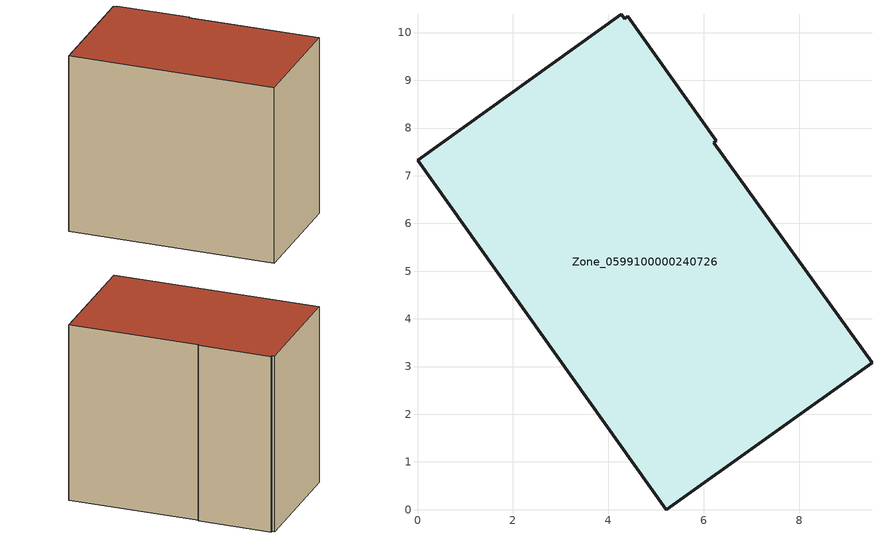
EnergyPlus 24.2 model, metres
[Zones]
Zone_0599100000240726
 floor ground (C_G): 6.26,7.73 6.21,7.69 9.53,3.08 5.22,0 0,7.33 4.28,10.38 4.34,10.29 4.4,10.34 z0
 wall outside (C_F): 5.22,0 9.53,3.08 6.21,7.69 6.26,7.73 4.4,10.34 4.34,10.29 4.28,10.38 0,7.33 5.22,0 z0:7.89
 roof outside (C_R): 6.21,7.69 6.26,7.73 4.4,10.34 4.34,10.29 4.28,10.38 0,7.33 5.22,0 9.53,3.08 z7.89
[BUILDING]
Pand.0599100000240726: North Axis=0; Terrain=City; Loads Convergence Tolerance Value=0.04; Temperature Convergence Tolerance Value=0.4; Solar Distribution=FullExterior; Maximum Number of Warmup Days=25; Minimum Number of Warmup Days=1
[Site:Location]
Rotterdam.The.Hague.AP_ZH_NLD Design_Conditions: Latitude=51.96; Longitude=4.45; Time Zone=1; Elevation=-4.5
[SITE:GROUNDTEMPERATURE:BUILDINGSURFACE]
18, 18, 18, 18, 18, 18, 18, 18, 18, 18, 18, 18
[MATERIAL] Thermal Absorptance=0.9; Solar Absorptance=0.7; Visible Absorptance=0.7
Name | Roughness | Thickness | Conductivity | Density | Specific Heat
G.TC.1975-1991 | MediumSmooth | 0.15 | 0.288461 | 540 | 1210
F.TC.1975-1991 | Rough | 0.3 | 0.230769 | 1920 | 840
R.TC.1975-1991 | MediumRough | 0.2 | 0.153846 | 1500 | 1000
[CONSTRUCTION]
C_G: G.TC.1975-1991
C_F: F.TC.1975-1991
C_R: R.TC.1975-1991
[ZONE]
Zone_0599100000240726: Type=1; Multiplier=1; Ceiling Height=Autocalculate; Volume=Autocalculate; Floor Area=autocalculate; Part of Total Floor Area=Yes
[ZONEINFILTRATION:DESIGNFLOWRATE]
Infil_Zone_0599100000240726: Zone or ZoneList or Space or SpaceList=Zone_0599100000240726; Schedule=AlwaysOn; Design Flow Rate Calculation Method=Flow/Area; Flow Rate per Floor Area=0.003; Constant Term Coefficient=1; Temperature Term Coefficient=0; Velocity Term Coefficient=0; Velocity Squared Term Coefficient=0
[HVACTEMPLATE:ZONE:IDEALLOADSAIRSYSTEM]
Zone_0599100000240726: Maximum Heating Supply Air Temperature=50; Minimum Cooling Supply Air Temperature=13; Maximum Heating Supply Air Humidity Ratio=0.0156; Minimum Cooling Supply Air Humidity Ratio=0.0077; Heating Limit=NoLimit; Cooling Limit=NoLimit; Dehumidification Control Type=ConstantSensibleHeatRatio; Cooling Sensible Heat Ratio=0.7; Dehumidification Setpoint=60; Humidification Control Type=None; Humidification Setpoint=30; Outdoor Air Method=None; Outdoor Air Flow Rate per Person=0.00944; Outdoor Air Flow Rate per Zone Floor Area=0; Outdoor Air Flow Rate per Zone=0; Demand Controlled Ventilation Type=None; Outdoor Air Economizer Type=NoEconomizer; Heat Recovery Type=None; Sensible Heat Recovery Effectiveness=0.7; Latent Heat Recovery Effectiveness=0.65
[ZONECONTROL:THERMOSTAT]
ThermostatControl_Zone_0599100000240726: Zone or ZoneList=Zone_0599100000240726; Control Type Schedule=DualSetpointControlType; Control 1=Thermostat_Zone_0599100000240726; Temperature Difference Between Cutout And Setpoint=0
[THERMOSTATSETPOINT:DUALSETPOINT]
Thermostat_Zone_0599100000240726: Heating Setpoint Temperature Schedule=HeatingSetpoint_Zone_0599100000240726; Cooling Setpoint Temperature Schedule=CoolingSetpoint_Zone_0599100000240726
[SCHEDULE:COMPACT]
HeatingSetpoint_Zone_0599100000240726: Through: 12/31, For: AllDays, Until: 24:00, 21
CoolingSetpoint_Zone_0599100000240726: Through: 12/31, For: AllDays, Until: 24:00, 24
DualSetpointControlType: Through: 12/31, For: AllDays, Until: 24:00, 4
AlwaysOn: Through: 12/31, For: AllDays, Until: 24:00, 1
